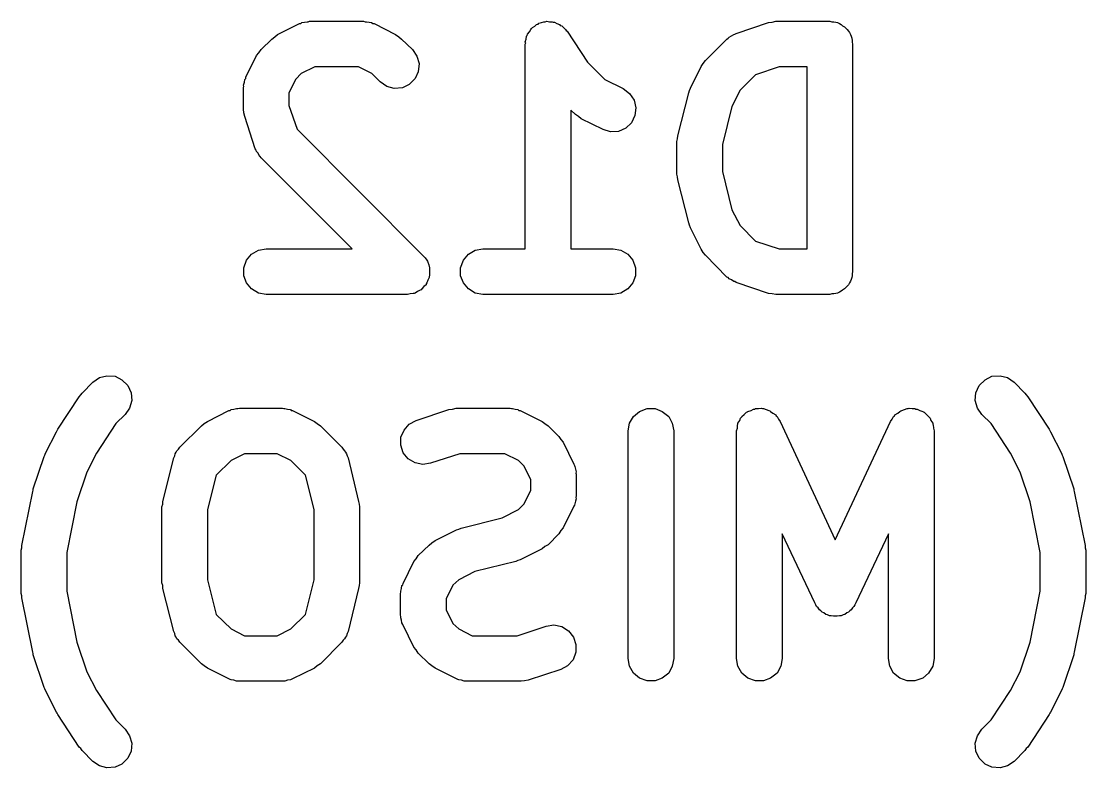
# Model space of a CAD drawing. Extents: x 127.4 to 175.7, y -110 to -72.3.
# Drawn here: x 149.199 to 151.537, y -106.936 to -105.296 of the extents above; entities that cross this region are included whole.
import ezdxf

# ---------------------------------------------------------------- set-up
doc = ezdxf.new("R2010")
doc.units = 0
doc.header["$MEASUREMENT"] = 0
doc.layers.add('BLACK', color=7, linetype='CONTINUOUS')

msp = doc.modelspace()

# ---------------------------------------------------------------- linework, layer by layer
at = {"layer": 'Black'}
for p, q in [((149.762, -105.325), (149.81, -105.301)), ((149.81, -105.301), (149.813, -105.301)), ((149.813, -105.301), (149.815, -105.299)), ((149.815, -105.299), (149.821, -105.298)), ((149.821, -105.298), (149.827, -105.297)), ((149.827, -105.297), (149.829, -105.297)), ((149.829, -105.297), (149.832, -105.296)), ((149.832, -105.296), (149.951, -105.296)), ((149.951, -105.296), (149.954, -105.297)), ((149.954, -105.297), (149.957, -105.297)), ((149.957, -105.297), (149.963, -105.298)), ((149.963, -105.298), (149.968, -105.299)), ((149.968, -105.299), (149.971, -105.301)), ((149.971, -105.301), (149.974, -105.301)), ((149.974, -105.301), (150.021, -105.325)), ((150.327, -105.307), (150.331, -105.303)), ((150.331, -105.303), (150.334, -105.302)), ((150.334, -105.302), (150.336, -105.3)), ((150.336, -105.3), (150.342, -105.299)), ((150.342, -105.299), (150.347, -105.297)), ((150.347, -105.297), (150.35, -105.297)), ((150.35, -105.297), (150.353, -105.296)), ((150.353, -105.296), (150.359, -105.297)), ((150.359, -105.297), (150.365, -105.297)), ((150.365, -105.297), (150.367, -105.298)), ((150.367, -105.298), (150.37, -105.298)), ((150.37, -105.298), (150.375, -105.301)), ((150.375, -105.301), (150.381, -105.303)), ((150.381, -105.303), (150.383, -105.305)), ((150.769, -105.323), (150.84, -105.299)), ((150.84, -105.299), (150.848, -105.298)), ((150.848, -105.298), (150.856, -105.296)), ((150.856, -105.296), (150.975, -105.296)), ((150.975, -105.296), (150.979, -105.297)), ((150.979, -105.297), (150.984, -105.297)), ((150.984, -105.297), (150.988, -105.298)), ((150.988, -105.298), (150.992, -105.299)), ((150.992, -105.299), (150.996, -105.301)), ((150.996, -105.301), (151, -105.303)), ((151, -105.303), (151.003, -105.306)), ((149.756, -105.33), (149.762, -105.325)), ((150.021, -105.325), (150.028, -105.33)), ((150.31, -105.327), (150.311, -105.324)), ((150.311, -105.324), (150.315, -105.319)), ((150.315, -105.319), (150.318, -105.314)), ((150.318, -105.314), (150.32, -105.312)), ((150.32, -105.312), (150.322, -105.31)), ((150.322, -105.31), (150.327, -105.307)), ((150.383, -105.305), (150.386, -105.306)), ((150.386, -105.306), (150.39, -105.31)), ((150.39, -105.31), (150.394, -105.314)), ((150.394, -105.314), (150.396, -105.316)), ((150.396, -105.316), (150.398, -105.318)), ((150.398, -105.318), (150.443, -105.386)), ((150.759, -105.328), (150.764, -105.325)), ((150.764, -105.325), (150.766, -105.324)), ((150.766, -105.324), (150.769, -105.323)), ((151.003, -105.306), (151.007, -105.308)), ((151.007, -105.308), (151.01, -105.311)), ((151.01, -105.311), (151.013, -105.314)), ((151.013, -105.314), (151.016, -105.318)), ((151.016, -105.318), (151.018, -105.321)), ((151.018, -105.321), (151.02, -105.325)), ((151.02, -105.325), (151.022, -105.329)), ((149.726, -105.358), (149.749, -105.335)), ((149.749, -105.335), (149.756, -105.33)), ((150.028, -105.33), (150.034, -105.335)), ((150.034, -105.335), (150.058, -105.358)), ((150.306, -105.341), (150.308, -105.335)), ((150.307, -105.343), (150.306, -105.341)), ((150.306, -105.346), (150.307, -105.343)), ((150.306, -105.796), (150.306, -105.346)), ((150.308, -105.335), (150.309, -105.329)), ((150.309, -105.329), (150.31, -105.327)), ((150.702, -105.382), (150.749, -105.335)), ((150.749, -105.335), (150.752, -105.333)), ((150.752, -105.333), (150.754, -105.331)), ((150.754, -105.331), (150.759, -105.328)), ((151.022, -105.329), (151.023, -105.333)), ((151.023, -105.333), (151.024, -105.338)), ((151.024, -105.338), (151.024, -105.342)), ((151.024, -105.342), (151.025, -105.346)), ((151.025, -105.346), (151.025, -105.846)), ((149.692, -105.419), (149.716, -105.371)), ((149.716, -105.371), (149.721, -105.365)), ((149.721, -105.365), (149.726, -105.358)), ((150.058, -105.358), (150.068, -105.373)), ((150.068, -105.373), (150.073, -105.389)), ((149.844, -105.396), (149.814, -105.411)), ((149.94, -105.396), (149.844, -105.396)), ((149.969, -105.411), (149.94, -105.396)), ((150.073, -105.389), (150.071, -105.407)), ((150.443, -105.386), (150.481, -105.424)), ((150.669, -105.443), (150.692, -105.395)), ((150.692, -105.395), (150.697, -105.389)), ((150.697, -105.389), (150.702, -105.382)), ((150.864, -105.396), (150.812, -105.414)), ((150.925, -105.396), (150.864, -105.396)), ((150.925, -105.796), (150.925, -105.396)), ((149.692, -105.422), (149.692, -105.419)), ((149.814, -105.411), (149.802, -105.423)), ((149.987, -105.429), (149.969, -105.411)), ((150.071, -105.407), (150.064, -105.422)), ((150.812, -105.414), (150.778, -105.447)), ((149.687, -105.436), (149.689, -105.43)), ((149.688, -105.439), (149.687, -105.436)), ((149.687, -105.441), (149.688, -105.439)), ((149.687, -105.489), (149.687, -105.441)), ((149.689, -105.43), (149.69, -105.424)), ((149.69, -105.424), (149.692, -105.422)), ((149.802, -105.423), (149.787, -105.453)), ((150.002, -105.439), (149.987, -105.429)), ((150.018, -105.444), (150.002, -105.439)), ((150.036, -105.442), (150.018, -105.444)), ((150.051, -105.435), (150.036, -105.442)), ((150.064, -105.422), (150.051, -105.435)), ((150.481, -105.424), (150.521, -105.444)), ((150.667, -105.448), (150.669, -105.443)), ((149.787, -105.453), (149.787, -105.481)), ((150.521, -105.444), (150.535, -105.455)), ((150.535, -105.455), (150.545, -105.469)), ((150.641, -105.548), (150.665, -105.453)), ((150.665, -105.453), (150.667, -105.448)), ((150.778, -105.447), (150.76, -105.483)), ((149.688, -105.497), (149.687, -105.489)), ((149.787, -105.481), (149.805, -105.533)), ((150.545, -105.469), (150.549, -105.486)), ((150.549, -105.486), (150.547, -105.503)), ((150.76, -105.483), (150.739, -105.567)), ((149.69, -105.505), (149.688, -105.497)), ((149.713, -105.576), (149.69, -105.505)), ((150.416, -105.501), (150.406, -105.491)), ((150.406, -105.491), (150.406, -105.796)), ((150.423, -105.505), (150.416, -105.501)), ((150.429, -105.51), (150.423, -105.505)), ((150.477, -105.534), (150.429, -105.51)), ((150.547, -105.503), (150.539, -105.519)), ((149.805, -105.533), (150.082, -105.811)), ((150.493, -105.539), (150.477, -105.534)), ((150.527, -105.531), (150.511, -105.538)), ((150.539, -105.519), (150.527, -105.531)), ((150.511, -105.538), (150.493, -105.539)), ((150.639, -105.56), (150.64, -105.554)), ((150.639, -105.632), (150.639, -105.56)), ((150.64, -105.554), (150.641, -105.548)), ((149.715, -105.579), (149.713, -105.576)), ((149.716, -105.582), (149.715, -105.579)), ((149.719, -105.586), (149.716, -105.582)), ((150.739, -105.567), (150.739, -105.626)), ((149.722, -105.592), (149.719, -105.586)), ((149.724, -105.593), (149.722, -105.592)), ((149.726, -105.596), (149.724, -105.593)), ((149.926, -105.796), (149.726, -105.596)), ((150.739, -105.626), (150.76, -105.71)), ((150.64, -105.638), (150.639, -105.632)), ((150.641, -105.644), (150.64, -105.638)), ((150.665, -105.739), (150.641, -105.644)), ((150.76, -105.71), (150.778, -105.745)), ((150.667, -105.744), (150.665, -105.739)), ((150.669, -105.75), (150.667, -105.744)), ((150.778, -105.745), (150.812, -105.779)), ((150.692, -105.797), (150.669, -105.75)), ((150.812, -105.779), (150.864, -105.796)), ((149.694, -105.821), (149.705, -105.808)), ((149.705, -105.808), (149.72, -105.799)), ((149.72, -105.799), (149.737, -105.796)), ((149.737, -105.796), (149.926, -105.796)), ((150.082, -105.811), (150.086, -105.816)), ((150.086, -105.816), (150.09, -105.821)), ((150.17, -105.821), (150.181, -105.808)), ((150.181, -105.808), (150.196, -105.799)), ((150.196, -105.799), (150.213, -105.796)), ((150.213, -105.796), (150.306, -105.796)), ((150.406, -105.796), (150.499, -105.796)), ((150.499, -105.796), (150.516, -105.799)), ((150.516, -105.799), (150.531, -105.808)), ((150.531, -105.808), (150.542, -105.821)), ((150.697, -105.804), (150.692, -105.797)), ((150.702, -105.81), (150.697, -105.804)), ((150.749, -105.858), (150.702, -105.81)), ((150.864, -105.796), (150.925, -105.796)), ((149.688, -105.838), (149.694, -105.821)), ((149.688, -105.855), (149.688, -105.838)), ((150.09, -105.821), (150.091, -105.823)), ((150.091, -105.823), (150.092, -105.825)), ((150.092, -105.825), (150.094, -105.831)), ((150.094, -105.831), (150.096, -105.838)), ((150.096, -105.838), (150.096, -105.84)), ((150.096, -105.84), (150.096, -105.842)), ((150.164, -105.838), (150.17, -105.821)), ((150.164, -105.855), (150.164, -105.838)), ((150.542, -105.821), (150.548, -105.838)), ((150.548, -105.838), (150.548, -105.855)), ((149.694, -105.871), (149.688, -105.855)), ((150.095, -105.859), (150.092, -105.865)), ((150.096, -105.855), (150.095, -105.857)), ((150.095, -105.857), (150.095, -105.859)), ((150.096, -105.842), (150.096, -105.848)), ((150.096, -105.848), (150.096, -105.855)), ((150.17, -105.871), (150.164, -105.855)), ((150.548, -105.855), (150.542, -105.871)), ((150.752, -105.859), (150.749, -105.858)), ((150.754, -105.862), (150.752, -105.859)), ((150.759, -105.864), (150.754, -105.862)), ((150.764, -105.868), (150.759, -105.864)), ((151.022, -105.863), (151.02, -105.867)), ((151.023, -105.859), (151.022, -105.863)), ((151.024, -105.855), (151.023, -105.859)), ((151.025, -105.846), (151.024, -105.851)), ((151.024, -105.851), (151.024, -105.855)), ((149.705, -105.884), (149.694, -105.871)), ((149.72, -105.893), (149.705, -105.884)), ((150.075, -105.887), (150.069, -105.89)), ((150.077, -105.886), (150.075, -105.887)), ((150.079, -105.884), (150.077, -105.886)), ((150.083, -105.879), (150.079, -105.884)), ((150.088, -105.875), (150.083, -105.879)), ((150.09, -105.871), (150.088, -105.873)), ((150.088, -105.873), (150.088, -105.875)), ((150.092, -105.865), (150.09, -105.871)), ((150.181, -105.884), (150.17, -105.871)), ((150.196, -105.893), (150.181, -105.884)), ((150.531, -105.884), (150.516, -105.893)), ((150.542, -105.871), (150.531, -105.884)), ((150.766, -105.868), (150.764, -105.868)), ((150.769, -105.87), (150.766, -105.868)), ((150.84, -105.894), (150.769, -105.87)), ((151.003, -105.887), (151, -105.889)), ((151.007, -105.884), (151.003, -105.887)), ((151.01, -105.881), (151.007, -105.884)), ((151.013, -105.878), (151.01, -105.881)), ((151.016, -105.875), (151.013, -105.878)), ((151.018, -105.871), (151.016, -105.875)), ((151.02, -105.867), (151.018, -105.871)), ((149.737, -105.896), (149.72, -105.893)), ((150.047, -105.896), (149.737, -105.896)), ((150.053, -105.895), (150.047, -105.896)), ((150.06, -105.894), (150.053, -105.895)), ((150.062, -105.894), (150.06, -105.894)), ((150.064, -105.893), (150.062, -105.894)), ((150.069, -105.89), (150.064, -105.893)), ((150.213, -105.896), (150.196, -105.893)), ((150.499, -105.896), (150.213, -105.896)), ((150.516, -105.893), (150.499, -105.896)), ((150.848, -105.895), (150.84, -105.894)), ((150.856, -105.896), (150.848, -105.895)), ((150.975, -105.896), (150.856, -105.896)), ((150.979, -105.895), (150.975, -105.896)), ((150.984, -105.895), (150.979, -105.895)), ((150.988, -105.894), (150.984, -105.895)), ((150.992, -105.893), (150.988, -105.894)), ((150.996, -105.891), (150.992, -105.893)), ((151, -105.889), (150.996, -105.891)), ((149.371, -106.079), (149.387, -106.075)), ((149.387, -106.075), (149.405, -106.076)), ((151.331, -106.076), (151.349, -106.075)), ((151.349, -106.075), (151.365, -106.079)), ((149.333, -106.113), (149.356, -106.089)), ((149.356, -106.089), (149.371, -106.079)), ((149.405, -106.076), (149.42, -106.084)), ((149.42, -106.084), (149.433, -106.096)), ((149.433, -106.096), (149.44, -106.112)), ((151.296, -106.112), (151.303, -106.096)), ((151.303, -106.096), (151.316, -106.084)), ((151.316, -106.084), (151.331, -106.076)), ((151.365, -106.079), (151.38, -106.089)), ((151.38, -106.089), (151.403, -106.113)), ((149.279, -106.192), (149.326, -106.121)), ((149.326, -106.121), (149.33, -106.117)), ((149.33, -106.117), (149.333, -106.113)), ((149.44, -106.112), (149.442, -106.129)), ((151.294, -106.129), (151.296, -106.112)), ((151.403, -106.113), (151.406, -106.117)), ((151.406, -106.117), (151.41, -106.121)), ((151.41, -106.121), (151.457, -106.192)), ((149.442, -106.129), (149.437, -106.146)), ((151.299, -106.146), (151.294, -106.129)), ((149.427, -106.16), (149.407, -106.18)), ((149.437, -106.146), (149.427, -106.16)), ((149.608, -106.175), (149.655, -106.151)), ((149.655, -106.151), (149.658, -106.151)), ((149.658, -106.151), (149.66, -106.149)), ((149.66, -106.149), (149.666, -106.148)), ((149.666, -106.148), (149.672, -106.147)), ((149.672, -106.147), (149.675, -106.147)), ((149.675, -106.147), (149.678, -106.146)), ((149.678, -106.146), (149.773, -106.146)), ((149.773, -106.146), (149.776, -106.147)), ((149.776, -106.147), (149.778, -106.147)), ((149.778, -106.147), (149.784, -106.148)), ((149.784, -106.148), (149.79, -106.149)), ((149.79, -106.149), (149.792, -106.151)), ((149.792, -106.151), (149.795, -106.151)), ((149.795, -106.151), (149.843, -106.175)), ((150.066, -106.173), (150.138, -106.149)), ((150.138, -106.149), (150.146, -106.148)), ((150.146, -106.148), (150.154, -106.146)), ((150.154, -106.146), (150.273, -106.146)), ((150.273, -106.146), (150.276, -106.147)), ((150.276, -106.147), (150.278, -106.147)), ((150.278, -106.147), (150.284, -106.148)), ((150.284, -106.148), (150.29, -106.149)), ((150.29, -106.149), (150.292, -106.151)), ((150.292, -106.151), (150.295, -106.151)), ((150.295, -106.151), (150.343, -106.175)), ((150.535, -106.179), (150.544, -106.164)), ((150.544, -106.164), (150.557, -106.153)), ((150.557, -106.153), (150.574, -106.147)), ((150.574, -106.147), (150.591, -106.147)), ((150.591, -106.147), (150.607, -106.153)), ((150.607, -106.153), (150.621, -106.164)), ((150.621, -106.164), (150.629, -106.179)), ((150.777, -106.173), (150.779, -106.168)), ((150.779, -106.168), (150.781, -106.166)), ((150.781, -106.166), (150.782, -106.164)), ((150.782, -106.164), (150.787, -106.16)), ((150.787, -106.16), (150.792, -106.155)), ((150.792, -106.155), (150.794, -106.154)), ((150.794, -106.154), (150.795, -106.153)), ((150.795, -106.153), (150.802, -106.151)), ((150.802, -106.151), (150.807, -106.148)), ((150.807, -106.148), (150.81, -106.148)), ((150.81, -106.148), (150.812, -106.147)), ((150.812, -106.147), (150.818, -106.147)), ((150.818, -106.147), (150.825, -106.146)), ((150.825, -106.146), (150.827, -106.147)), ((150.827, -106.147), (150.829, -106.147)), ((150.829, -106.147), (150.835, -106.149)), ((150.835, -106.149), (150.841, -106.151)), ((150.841, -106.151), (150.843, -106.152)), ((150.843, -106.152), (150.845, -106.153)), ((150.845, -106.153), (150.85, -106.157)), ((150.85, -106.157), (150.856, -106.161)), ((150.856, -106.161), (150.857, -106.163)), ((150.857, -106.163), (150.859, -106.164)), ((150.859, -106.164), (150.862, -106.17)), ((151.112, -106.17), (151.115, -106.164)), ((151.115, -106.164), (151.117, -106.163)), ((151.117, -106.163), (151.118, -106.161)), ((151.118, -106.161), (151.124, -106.157)), ((151.124, -106.157), (151.129, -106.153)), ((151.129, -106.153), (151.131, -106.152)), ((151.131, -106.152), (151.133, -106.151)), ((151.133, -106.151), (151.139, -106.149)), ((151.139, -106.149), (151.145, -106.147)), ((151.145, -106.147), (151.147, -106.147)), ((151.147, -106.147), (151.149, -106.146)), ((151.149, -106.146), (151.156, -106.147)), ((151.156, -106.147), (151.162, -106.147)), ((151.162, -106.147), (151.164, -106.148)), ((151.164, -106.148), (151.167, -106.148)), ((151.167, -106.148), (151.173, -106.151)), ((151.173, -106.151), (151.179, -106.153)), ((151.179, -106.153), (151.18, -106.154)), ((151.18, -106.154), (151.182, -106.155)), ((151.182, -106.155), (151.187, -106.16)), ((151.187, -106.16), (151.192, -106.164)), ((151.192, -106.164), (151.193, -106.166)), ((151.193, -106.166), (151.195, -106.168)), ((151.195, -106.168), (151.197, -106.173)), ((151.309, -106.16), (151.299, -106.146)), ((151.329, -106.18), (151.309, -106.16)), ((149.407, -106.18), (149.364, -106.245)), ((149.547, -106.232), (149.595, -106.185)), ((149.595, -106.185), (149.601, -106.18)), ((149.601, -106.18), (149.608, -106.175)), ((149.843, -106.175), (149.849, -106.18)), ((149.849, -106.18), (149.856, -106.185)), ((149.856, -106.185), (149.903, -106.232)), ((150.04, -106.194), (150.051, -106.181)), ((150.051, -106.181), (150.066, -106.173)), ((150.343, -106.175), (150.349, -106.18)), ((150.349, -106.18), (150.356, -106.185)), ((150.356, -106.185), (150.38, -106.208)), ((150.532, -106.196), (150.535, -106.179)), ((150.629, -106.179), (150.632, -106.196)), ((150.77, -106.196), (150.772, -106.19)), ((150.772, -106.183), (150.773, -106.181)), ((150.772, -106.19), (150.772, -106.183)), ((150.773, -106.179), (150.777, -106.173)), ((150.773, -106.181), (150.773, -106.179)), ((150.862, -106.17), (150.866, -106.175)), ((150.866, -106.175), (150.987, -106.435)), ((150.987, -106.435), (151.108, -106.175)), ((151.108, -106.175), (151.112, -106.17)), ((151.197, -106.173), (151.201, -106.179)), ((151.201, -106.179), (151.201, -106.181)), ((151.201, -106.181), (151.202, -106.183)), ((151.202, -106.183), (151.203, -106.19)), ((151.203, -106.19), (151.204, -106.196)), ((151.372, -106.245), (151.329, -106.18)), ((149.252, -106.245), (149.276, -106.198)), ((149.276, -106.198), (149.278, -106.195)), ((149.278, -106.195), (149.279, -106.192)), ((150.033, -106.21), (150.04, -106.194)), ((150.033, -106.227), (150.033, -106.21)), ((150.38, -106.208), (150.384, -106.215)), ((150.384, -106.215), (150.389, -106.221)), ((150.532, -106.696), (150.532, -106.196)), ((150.632, -106.196), (150.632, -106.696)), ((150.77, -106.696), (150.77, -106.196)), ((151.204, -106.196), (151.204, -106.696)), ((151.457, -106.192), (151.458, -106.195)), ((151.458, -106.195), (151.46, -106.198)), ((151.46, -106.198), (151.484, -106.245)), ((149.541, -106.24), (149.544, -106.236)), ((149.544, -106.236), (149.547, -106.232)), ((149.903, -106.232), (149.906, -106.236)), ((149.906, -106.236), (149.909, -106.24)), ((150.038, -106.244), (150.033, -106.227)), ((150.389, -106.221), (150.413, -106.269)), ((149.225, -106.323), (149.249, -106.252)), ((149.249, -106.252), (149.251, -106.249)), ((149.251, -106.249), (149.252, -106.245)), ((149.364, -106.245), (149.343, -106.287)), ((149.51, -106.351), (149.534, -106.255)), ((149.534, -106.255), (149.536, -106.251)), ((149.536, -106.251), (149.537, -106.246)), ((149.537, -106.246), (149.539, -106.243)), ((149.539, -106.243), (149.541, -106.24)), ((149.66, -106.261), (149.627, -106.293)), ((149.689, -106.246), (149.66, -106.261)), ((149.761, -106.246), (149.689, -106.246)), ((149.791, -106.261), (149.761, -106.246)), ((149.823, -106.293), (149.791, -106.261)), ((149.909, -106.24), (149.911, -106.243)), ((149.911, -106.243), (149.913, -106.246)), ((149.913, -106.246), (149.915, -106.251)), ((149.915, -106.251), (149.917, -106.255)), ((149.917, -106.255), (149.94, -106.351)), ((150.049, -106.257), (150.038, -106.244)), ((150.064, -106.266), (150.049, -106.257)), ((150.162, -106.246), (150.098, -106.267)), ((150.261, -106.246), (150.162, -106.246)), ((150.291, -106.261), (150.261, -106.246)), ((150.303, -106.273), (150.291, -106.261)), ((151.393, -106.287), (151.372, -106.245)), ((151.484, -106.245), (151.485, -106.249)), ((151.485, -106.249), (151.487, -106.252)), ((151.487, -106.252), (151.511, -106.323)), ((150.081, -106.27), (150.064, -106.266)), ((150.098, -106.267), (150.081, -106.27)), ((150.318, -106.303), (150.303, -106.273)), ((150.413, -106.269), (150.414, -106.272)), ((150.414, -106.272), (150.415, -106.274)), ((150.415, -106.274), (150.416, -106.28)), ((150.416, -106.28), (150.418, -106.286)), ((149.343, -106.287), (149.321, -106.352)), ((149.627, -106.293), (149.608, -106.369)), ((149.842, -106.369), (149.823, -106.293)), ((150.318, -106.327), (150.318, -106.303)), ((150.418, -106.286), (150.417, -106.289)), ((150.417, -106.289), (150.418, -106.291)), ((150.418, -106.291), (150.418, -106.339)), ((151.415, -106.352), (151.393, -106.287)), ((149.2, -106.448), (149.224, -106.329)), ((149.224, -106.329), (149.225, -106.326)), ((149.225, -106.326), (149.225, -106.323)), ((150.303, -106.357), (150.318, -106.327)), ((151.511, -106.323), (151.511, -106.326)), ((151.511, -106.326), (151.512, -106.329)), ((151.512, -106.329), (151.536, -106.448)), ((149.321, -106.352), (149.299, -106.463)), ((149.51, -106.357), (149.51, -106.351)), ((149.94, -106.351), (149.941, -106.357)), ((150.416, -106.35), (150.415, -106.356)), ((150.418, -106.345), (150.416, -106.35)), ((150.418, -106.339), (150.417, -106.342)), ((150.417, -106.342), (150.418, -106.345)), ((151.437, -106.463), (151.415, -106.352)), ((149.508, -106.363), (149.51, -106.357)), ((149.508, -106.53), (149.508, -106.363)), ((149.608, -106.369), (149.608, -106.523)), ((149.842, -106.523), (149.842, -106.369)), ((149.941, -106.357), (149.942, -106.363)), ((149.942, -106.363), (149.942, -106.53)), ((150.255, -106.387), (150.291, -106.369)), ((150.291, -106.369), (150.303, -106.357)), ((150.413, -106.361), (150.389, -106.409)), ((150.414, -106.359), (150.413, -106.361)), ((150.415, -106.356), (150.414, -106.359)), ((150.165, -106.41), (150.255, -106.387)), ((150.108, -106.437), (150.155, -106.413)), ((150.155, -106.413), (150.16, -106.412)), ((150.16, -106.412), (150.165, -106.41)), ((150.38, -106.422), (150.356, -106.446)), ((150.384, -106.415), (150.38, -106.422)), ((150.389, -106.409), (150.384, -106.415)), ((150.942, -106.574), (150.87, -106.422)), ((150.87, -106.422), (150.87, -106.696)), ((151.104, -106.422), (151.032, -106.574)), ((151.104, -106.696), (151.104, -106.422)), ((149.2, -106.453), (149.2, -106.448)), ((150.071, -106.47), (150.095, -106.447)), ((150.095, -106.447), (150.101, -106.442)), ((150.101, -106.442), (150.108, -106.437)), ((150.356, -106.446), (150.349, -106.45)), ((151.536, -106.448), (151.536, -106.453)), ((149.199, -106.458), (149.2, -106.453)), ((149.199, -106.553), (149.199, -106.458)), ((149.299, -106.463), (149.299, -106.548)), ((150.066, -106.477), (150.071, -106.47)), ((150.343, -106.455), (150.295, -106.479)), ((150.349, -106.45), (150.343, -106.455)), ((151.437, -106.548), (151.437, -106.463)), ((151.536, -106.453), (151.537, -106.458)), ((151.537, -106.458), (151.537, -106.553)), ((150.038, -106.531), (150.061, -106.483)), ((150.061, -106.483), (150.066, -106.477)), ((150.285, -106.483), (150.195, -106.505)), ((150.29, -106.481), (150.285, -106.483)), ((150.295, -106.479), (150.29, -106.481)), ((150.195, -106.505), (150.16, -106.523)), ((149.51, -106.536), (149.508, -106.53)), ((149.51, -106.542), (149.51, -106.536)), ((149.534, -106.637), (149.51, -106.542)), ((149.608, -106.523), (149.627, -106.599)), ((149.823, -106.599), (149.842, -106.523)), ((149.94, -106.542), (149.917, -106.637)), ((149.941, -106.536), (149.94, -106.542)), ((149.942, -106.53), (149.941, -106.536)), ((150.033, -106.548), (150.034, -106.542)), ((150.034, -106.542), (150.035, -106.536)), ((150.035, -106.536), (150.037, -106.534)), ((150.037, -106.534), (150.038, -106.531)), ((150.147, -106.535), (150.132, -106.565)), ((150.16, -106.523), (150.147, -106.535)), ((149.2, -106.558), (149.199, -106.553)), ((149.2, -106.563), (149.2, -106.558)), ((149.224, -106.682), (149.2, -106.563)), ((149.299, -106.548), (149.321, -106.66)), ((150.032, -106.553), (150.033, -106.55)), ((150.032, -106.601), (150.032, -106.553)), ((150.033, -106.55), (150.033, -106.548)), ((150.132, -106.565), (150.132, -106.589)), ((151.415, -106.66), (151.437, -106.548)), ((151.536, -106.563), (151.512, -106.682)), ((151.537, -106.553), (151.536, -106.558)), ((151.536, -106.558), (151.536, -106.563)), ((150.132, -106.589), (150.147, -106.619)), ((150.944, -106.578), (150.942, -106.574)), ((150.946, -106.582), (150.944, -106.578)), ((150.949, -106.585), (150.946, -106.582)), ((150.952, -106.589), (150.949, -106.585)), ((150.955, -106.591), (150.952, -106.589)), ((151.022, -106.589), (151.019, -106.591)), ((151.025, -106.585), (151.022, -106.589)), ((151.028, -106.582), (151.025, -106.585)), ((151.03, -106.578), (151.028, -106.582)), ((151.032, -106.574), (151.03, -106.578)), ((149.627, -106.599), (149.66, -106.631)), ((149.791, -106.631), (149.823, -106.599)), ((150.033, -106.604), (150.032, -106.601)), ((150.033, -106.607), (150.033, -106.604)), ((150.034, -106.612), (150.033, -106.607)), ((150.035, -106.618), (150.034, -106.612)), ((150.958, -106.594), (150.955, -106.591)), ((150.962, -106.596), (150.958, -106.594)), ((150.966, -106.599), (150.962, -106.596)), ((150.97, -106.6), (150.966, -106.599)), ((150.974, -106.602), (150.97, -106.6)), ((150.978, -106.602), (150.974, -106.602)), ((150.983, -106.603), (150.978, -106.602)), ((150.987, -106.603), (150.983, -106.603)), ((150.991, -106.603), (150.987, -106.603)), ((150.996, -106.602), (150.991, -106.603)), ((151, -106.602), (150.996, -106.602)), ((151.004, -106.6), (151, -106.602)), ((151.008, -106.599), (151.004, -106.6)), ((151.012, -106.596), (151.008, -106.599)), ((151.016, -106.594), (151.012, -106.596)), ((151.019, -106.591), (151.016, -106.594)), ((149.66, -106.631), (149.689, -106.646)), ((149.761, -106.646), (149.791, -106.631)), ((150.037, -106.621), (150.035, -106.618)), ((150.038, -106.623), (150.037, -106.621)), ((150.061, -106.671), (150.038, -106.623)), ((150.147, -106.619), (150.16, -106.631)), ((150.16, -106.631), (150.189, -106.646)), ((150.288, -106.646), (150.352, -106.625)), ((150.352, -106.625), (150.369, -106.622)), ((150.369, -106.622), (150.386, -106.626)), ((150.386, -106.626), (150.401, -106.635)), ((150.401, -106.635), (150.412, -106.649)), ((149.536, -106.641), (149.534, -106.637)), ((149.537, -106.646), (149.536, -106.641)), ((149.539, -106.649), (149.537, -106.646)), ((149.541, -106.653), (149.539, -106.649)), ((149.544, -106.656), (149.541, -106.653)), ((149.547, -106.66), (149.544, -106.656)), ((149.689, -106.646), (149.761, -106.646)), ((149.906, -106.656), (149.903, -106.66)), ((149.909, -106.653), (149.906, -106.656)), ((149.911, -106.649), (149.909, -106.653)), ((149.913, -106.646), (149.911, -106.649)), ((149.915, -106.641), (149.913, -106.646)), ((149.917, -106.637), (149.915, -106.641)), ((150.189, -106.646), (150.288, -106.646)), ((150.412, -106.649), (150.417, -106.665)), ((149.225, -106.685), (149.224, -106.682)), ((149.321, -106.66), (149.343, -106.725)), ((149.595, -106.708), (149.547, -106.66)), ((149.903, -106.66), (149.856, -106.708)), ((150.066, -106.677), (150.061, -106.671)), ((150.071, -106.684), (150.066, -106.677)), ((150.417, -106.682), (150.411, -106.699)), ((150.417, -106.665), (150.417, -106.682)), ((151.393, -106.725), (151.415, -106.66)), ((151.512, -106.682), (151.511, -106.685)), ((149.225, -106.688), (149.225, -106.685)), ((149.249, -106.76), (149.225, -106.688)), ((150.095, -106.708), (150.071, -106.684)), ((150.411, -106.699), (150.399, -106.712)), ((150.535, -106.713), (150.532, -106.696)), ((150.632, -106.696), (150.629, -106.713)), ((150.773, -106.713), (150.77, -106.696)), ((150.87, -106.696), (150.867, -106.713)), ((151.107, -106.713), (151.104, -106.696)), ((151.204, -106.696), (151.201, -106.713)), ((151.511, -106.688), (151.487, -106.76)), ((151.511, -106.685), (151.511, -106.688)), ((149.343, -106.725), (149.364, -106.766)), ((149.601, -106.712), (149.595, -106.708)), ((149.608, -106.717), (149.601, -106.712)), ((149.655, -106.741), (149.608, -106.717)), ((149.843, -106.717), (149.795, -106.741)), ((149.849, -106.712), (149.843, -106.717)), ((149.856, -106.708), (149.849, -106.712)), ((150.101, -106.712), (150.095, -106.708)), ((150.108, -106.717), (150.101, -106.712)), ((150.155, -106.741), (150.108, -106.717)), ((150.384, -106.72), (150.312, -106.744)), ((150.399, -106.712), (150.384, -106.72)), ((150.544, -106.728), (150.535, -106.713)), ((150.557, -106.739), (150.544, -106.728)), ((150.621, -106.728), (150.607, -106.739)), ((150.629, -106.713), (150.621, -106.728)), ((150.782, -106.728), (150.773, -106.713)), ((150.795, -106.739), (150.782, -106.728)), ((150.859, -106.728), (150.845, -106.739)), ((150.867, -106.713), (150.859, -106.728)), ((151.115, -106.728), (151.107, -106.713)), ((151.129, -106.739), (151.115, -106.728)), ((151.192, -106.728), (151.179, -106.739)), ((151.201, -106.713), (151.192, -106.728)), ((151.372, -106.766), (151.393, -106.725)), ((149.658, -106.742), (149.655, -106.741)), ((149.66, -106.743), (149.658, -106.742)), ((149.666, -106.744), (149.66, -106.743)), ((149.672, -106.746), (149.666, -106.744)), ((149.675, -106.746), (149.672, -106.746)), ((149.678, -106.746), (149.675, -106.746)), ((149.773, -106.746), (149.678, -106.746)), ((149.776, -106.746), (149.773, -106.746)), ((149.778, -106.746), (149.776, -106.746)), ((149.784, -106.744), (149.778, -106.746)), ((149.79, -106.743), (149.784, -106.744)), ((149.792, -106.742), (149.79, -106.743)), ((149.795, -106.741), (149.792, -106.742)), ((150.158, -106.742), (150.155, -106.741)), ((150.16, -106.743), (150.158, -106.742)), ((150.166, -106.744), (150.16, -106.743)), ((150.172, -106.746), (150.166, -106.744)), ((150.175, -106.746), (150.172, -106.746)), ((150.178, -106.746), (150.175, -106.746)), ((150.297, -106.746), (150.178, -106.746)), ((150.304, -106.745), (150.297, -106.746)), ((150.312, -106.744), (150.304, -106.745)), ((150.574, -106.745), (150.557, -106.739)), ((150.591, -106.745), (150.574, -106.745)), ((150.607, -106.739), (150.591, -106.745)), ((150.812, -106.745), (150.795, -106.739)), ((150.829, -106.745), (150.812, -106.745)), ((150.845, -106.739), (150.829, -106.745)), ((151.145, -106.745), (151.129, -106.739)), ((151.162, -106.745), (151.145, -106.745)), ((151.179, -106.739), (151.162, -106.745)), ((149.251, -106.763), (149.249, -106.76)), ((149.252, -106.766), (149.251, -106.763)), ((149.276, -106.814), (149.252, -106.766)), ((149.364, -106.766), (149.407, -106.831)), ((151.329, -106.831), (151.372, -106.766)), ((151.484, -106.766), (151.46, -106.814)), ((151.485, -106.763), (151.484, -106.766)), ((151.487, -106.76), (151.485, -106.763)), ((149.278, -106.816), (149.276, -106.814)), ((149.279, -106.819), (149.278, -106.816)), ((149.326, -106.891), (149.279, -106.819)), ((151.457, -106.819), (151.41, -106.891)), ((151.458, -106.816), (151.457, -106.819)), ((151.46, -106.814), (151.458, -106.816)), ((149.407, -106.831), (149.427, -106.851)), ((151.309, -106.851), (151.329, -106.831)), ((149.427, -106.851), (149.437, -106.866)), ((149.437, -106.866), (149.442, -106.882)), ((151.294, -106.882), (151.299, -106.866)), ((151.299, -106.866), (151.309, -106.851)), ((149.33, -106.894), (149.326, -106.891)), ((149.442, -106.882), (149.44, -106.9)), ((151.296, -106.9), (151.294, -106.882)), ((151.41, -106.891), (151.406, -106.894)), ((149.333, -106.898), (149.33, -106.894)), ((149.356, -106.922), (149.333, -106.898)), ((149.433, -106.915), (149.42, -106.928)), ((149.44, -106.9), (149.433, -106.915)), ((151.303, -106.915), (151.296, -106.9)), ((151.316, -106.928), (151.303, -106.915)), ((151.403, -106.898), (151.38, -106.922)), ((151.406, -106.894), (151.403, -106.898)), ((149.371, -106.932), (149.356, -106.922)), ((149.387, -106.936), (149.371, -106.932)), ((149.405, -106.935), (149.387, -106.936)), ((149.42, -106.928), (149.405, -106.935)), ((151.331, -106.935), (151.316, -106.928)), ((151.349, -106.936), (151.331, -106.935)), ((151.365, -106.932), (151.349, -106.936)), ((151.38, -106.922), (151.365, -106.932))]:
    msp.add_line(p, q, dxfattribs=at)

doc.saveas('drawing.dxf')
